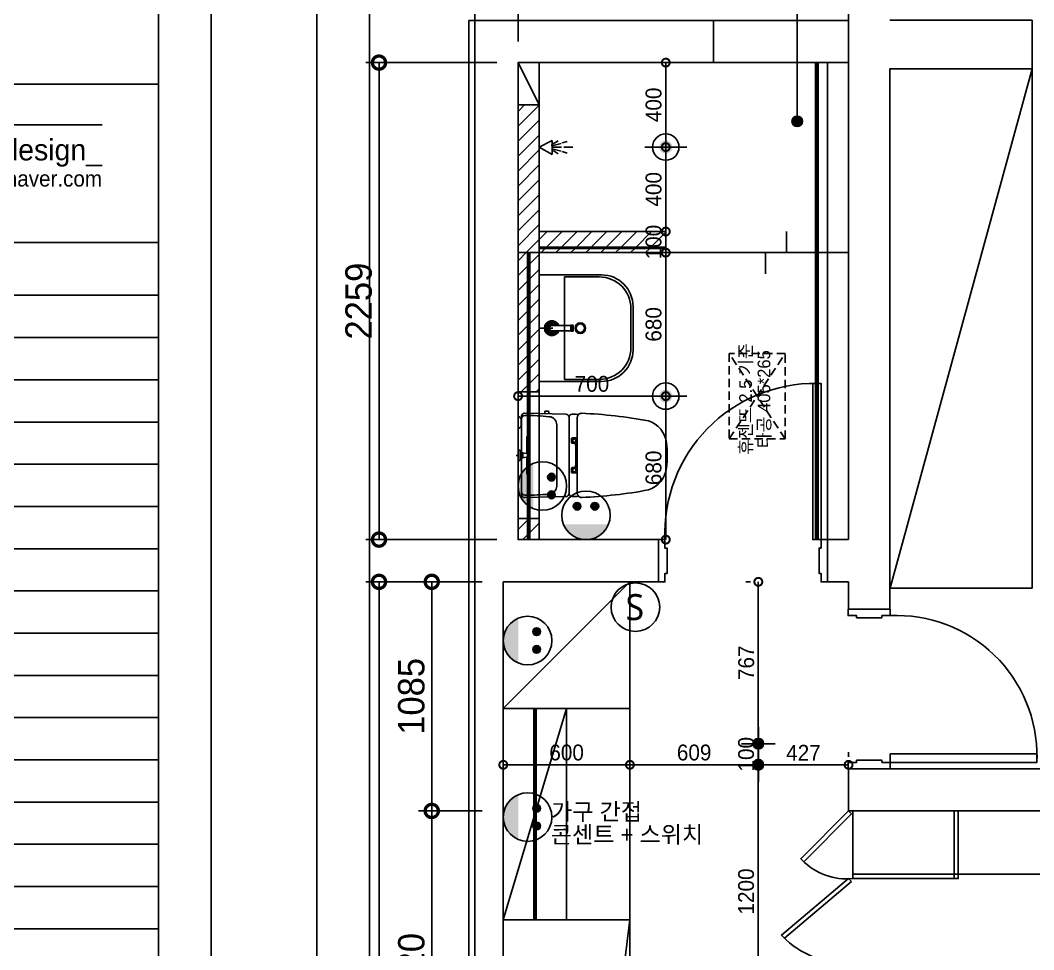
# Model space of a CAD drawing. Header units: inches. Extents: x -53835 to 52744, y -79586 to -50910.
# Drawn here: x 9804 to 14606, y -58514 to -54113 of the extents above; entities that cross this region are included whole.
import ezdxf
from ezdxf.enums import TextEntityAlignment as Align

# ---------------------------------------------------------------- set-up
doc = ezdxf.new("R2010")
doc.units = ezdxf.units.IN
doc.header["$LTSCALE"] = 50
doc.header["$MEASUREMENT"] = 0
for name, pattern in [('DASHEDX2', [1.5, 1, -0.5]), ('DH-HID2', [1.2, 0.8, -0.4]), ('HID', [2.5, 1.5, -1]), ('HIDDEN', [0.375, 0.25, -0.125])]:
    doc.linetypes.add(name, pattern=pattern)
for name, color, linetype in [('0-ELC TEXT', 7, 'Continuous'), ('03-WAL NEW', 3, 'Continuous'), ('06-FUR', 6, 'Continuous'), ('06-LIGHT', 4, 'Continuous'), ('07-DIM WAL', 5, 'Continuous'), ('BATH', 4, 'Continuous'), ('CO-BATH', 6, 'Continuous'), ('CO-DO-FR', 7, 'Continuous'), ('CO-DOOR', 8, 'Continuous'), ('E-HAT', 251, 'Continuous'), ('fin', 5, 'Continuous'), ('FORM(YOURNAME)-1', 1, 'Continuous'), ('FORM(YOURNAME)-11', 1, 'Continuous'), ('FU-FURM', 251, 'DH-HID2'), ('HL', 6, 'HIDDEN'), ('RC-LIGHT', 7, 'Continuous'), ('TOILET-1', 6, 'Continuous'), ('도면층2', 2, 'Continuous'), ('도면층4', 4, 'Continuous'), ('설비', 140, 'Continuous'), ('욕실마감선', 4, 'Continuous')]:
    doc.layers.add(name, color=color, linetype=linetype)
doc.styles.add('YOURNAME', font='HY울릉도M.TTF')
doc.styles.add('스타일1', font='HY울릉도M.TTF')
doc.styles.add('코레일둥고', font='Korail_Round_Gothic_Medium.ttf')
doc.dimstyles.new('30', dxfattribs={"dimscale": 30, "dimtxt": 2.5, "dimasz": 2.5, "dimexe": 1.25, "dimexo": 2, "dimtad": 1, "dimdec": 0, "dimtxsty": '스타일1', "dimblk": 'DOTSMALL', "dimcen": 2.5, "dimclrd": 1, "dimclre": 1, "dimclrt": 2, "dimadec": 0, "dimazin": 0, "dimtfac": 1, "dimtix": 1, "dimtmove": 0, "dimatfit": 3, "dimldrblk": 'DOTSMALL', "dimfxl": 1.25, "dimarcsym": 0})
doc.dimstyles.new('50', dxfattribs={"dimscale": 50, "dimtxt": 2.5, "dimasz": 2.5, "dimexe": 1.25, "dimexo": 2, "dimtad": 1, "dimtxsty": '스타일1', "dimblk": 'DOTSMALL', "dimcen": 2.5, "dimclrd": 1, "dimclre": 1, "dimclrt": 2, "dimadec": 0, "dimazin": 0, "dimtfac": 1, "dimtix": 1, "dimtmove": 0, "dimatfit": 3, "dimldrblk": 'DOTSMALL', "dimfxl": 1.25, "dimarcsym": 0})
pattern_1 = [(45, (48418.6, 1228.24), (-35.35534, 35.35534), [])]

# ---------------------------------------------------------------- blocks, each defined once
blk = doc.blocks.new('FORM-ELEVATION')
at = {"layer": 'Defpoints', "color": 158}
for p, q in [((62481, 24686), (71691, 24686)), ((62481, 20686), (71691, 20686)), ((62481, 19886), (71691, 19886)), ((62481, 19086), (71691, 19086)), ((62481, 18286), (71691, 18286)), ((62481, 17486), (71691, 17486)), ((62481, 16686), (71691, 16686)), ((62481, 15886), (71691, 15886)), ((62481, 15086), (71691, 15086)), ((62481, 14286), (71691, 14286)), ((62481, 13486), (71691, 13486)), ((62481, 12686), (71691, 12686)), ((62481, 11886), (71691, 11886)), ((62481, 11086), (71691, 11086)), ((62481, 10286), (71691, 10286)), ((62481, 9486), (71691, 9486)), ((62481, 8686), (71691, 8686))]:
    blk.add_line(p, q, dxfattribs=at)
for points in [[(-10309, -21692), (71691, -21692), (71691, 35708), (-10309, 35708)], [(-8309, 33708), (61071, 33708), (61071, -19692), (-8309, -19692)]]:
    blk.add_lwpolyline(points, close=True, dxfattribs=at)
at = {"layer": 'FORM(YOURNAME)-11', "color": 251}
blk.add_line((63550, 23916), (70622, 23916), dxfattribs=at)
at = {"layer": 'FORM(YOURNAME)-11', "color": 14}
blk.add_line((62481, 21686), (71691, 21686), dxfattribs=at)
at = {"layer": 'FORM(YOURNAME)-11', "color": 250}
blk.add_lwpolyline([(-11309, -22692), (72691, -22692), (72691, 36708), (-11309, 36708)], close=True, dxfattribs=at)
at = {"layer": 'FORM(YOURNAME)-11', "color": 14, "style": 'YOURNAME'}
for s, height, width, p in [('@_m2design_', 400, 1.03, (70622, 23242)), ('m2gmg@naver.com', 300, 0.995, (70622, 22747))]:
    blk.add_text(s, height=height, dxfattribs=dict(at, width=width)).set_placement(p, align=Align.RIGHT)
at = {"layer": 'FORM(YOURNAME)-11', "color": 3, "style": 'YOURNAME'}
for tag, height, p in [('1', 450, (71041, -1219)), ('2', 450, (71041, -1863)), ('3', 450, (71041, -3150)), ('4', 450, (71041, -5081)), ('5', 515, (71041, -7398)), ('6', 515, (71041, -9650)), ('7', 515, (71041, -11903)), ('8', 515, (71041, -14155)), ('9', 515, (71041, -16408)), ('10', 515, (66791, -18596)), ('11', 515, (71041, -18660)), ('12', 515, (66791, -20848)), ('13', 515, (71041, -20848))]:
    blk.add_attdef(tag, text='', height=height, dxfattribs=at).set_placement(p, align=Align.MIDDLE_RIGHT)
blk = doc.blocks.new('_DOTSMALL')
at = {"color": 0, "linetype": 'ByBlock', "const_width": 0.5}
blk.add_lwpolyline([(-0.0625, 0, 1), (0.0625, 0, 1)], format="xyb", close=True, dxfattribs=at)
blk = doc.blocks.new('*D280')
at = {"layer": '07-DIM WAL', "color": 1, "lineweight": -2, "transparency": 16777216}
for p, q in [((12062.6, -54313), (11441.1, -54313)), ((11503.6, -56572), (11503.6, -54313)), ((12062.6, -56572), (11441.1, -56572))]:
    blk.add_line(p, q, dxfattribs=at)
at = {"layer": 'Defpoints', "color": 0, "transparency": 16777216}
for p in [(11503.6, -54313), (12162.6, -54313), (12162.6, -56572)]:
    blk.add_point(p, dxfattribs=at)
at = {"layer": '07-DIM WAL', "color": 1, "lineweight": -2, "transparency": 16777216, "xscale": 125, "yscale": 125, "zscale": 125}
for p, rotation in [((11503.6, -54313), 90), ((11503.6, -56572), 270)]:
    blk.add_blockref('_DOTSMALL', p, dxfattribs=dict(at, rotation=rotation))
at = {"layer": '07-DIM WAL', "color": 2, "transparency": 16777216, "insert": (11407.5, -55442.5), "char_height": 125, "attachment_point": 5, "rotation": 90, "style": '스타일1'}
blk.add_mtext('2259', dxfattribs=at)
blk = doc.blocks.new('*D281')
at = {"layer": '07-DIM WAL', "color": 1, "lineweight": -2, "transparency": 16777216}
for p, q in [((12162.6, -54213), (12162.6, -53317.5)), ((13728.6, -54213), (13728.6, -53317.5)), ((12162.6, -53380), (13728.6, -53380))]:
    blk.add_line(p, q, dxfattribs=at)
at = {"layer": 'Defpoints', "color": 0, "transparency": 16777216}
for p in [(13728.6, -53380), (12162.6, -54313), (13728.6, -54313)]:
    blk.add_point(p, dxfattribs=at)
at = {"layer": '07-DIM WAL', "color": 1, "lineweight": -2, "transparency": 16777216, "xscale": 125, "yscale": 125, "zscale": 125, "rotation": 180}
blk.add_blockref('_DOTSMALL', (12162.6, -53380), dxfattribs=at)
at = {"layer": '07-DIM WAL', "color": 1, "lineweight": -2, "transparency": 16777216, "xscale": 125, "yscale": 125, "zscale": 125}
blk.add_blockref('_DOTSMALL', (13728.6, -53380), dxfattribs=at)
at = {"layer": '07-DIM WAL', "color": 2, "transparency": 16777216, "insert": (12945.6, -53284.8), "char_height": 125, "attachment_point": 5, "style": '스타일1'}
blk.add_mtext('1566', dxfattribs=at)
blk = doc.blocks.new('*D299')
at = {"layer": '07-DIM WAL', "color": 1, "lineweight": -2, "transparency": 16777216}
for p, q in [((11992.6, -56772), (11441.1, -56772)), ((11503.6, -63445), (11503.6, -56772)), ((11992.6, -63445), (11441.1, -63445))]:
    blk.add_line(p, q, dxfattribs=at)
at = {"layer": 'Defpoints', "color": 0, "transparency": 16777216}
for p in [(11503.6, -56772), (12092.6, -56772), (12092.6, -63445)]:
    blk.add_point(p, dxfattribs=at)
at = {"layer": '07-DIM WAL', "color": 1, "lineweight": -2, "transparency": 16777216, "xscale": 125, "yscale": 125, "zscale": 125}
for p, rotation in [((11503.6, -56772), 90), ((11503.6, -63445), 270)]:
    blk.add_blockref('_DOTSMALL', p, dxfattribs=dict(at, rotation=rotation))
at = {"layer": '07-DIM WAL', "color": 2, "transparency": 16777216, "insert": (11407.3, -60108.5), "char_height": 125, "attachment_point": 5, "rotation": 90, "style": '스타일1'}
blk.add_mtext('6673', dxfattribs=at)
blk = doc.blocks.new('*D302')
at = {"layer": '07-DIM WAL', "color": 1, "lineweight": -2, "transparency": 16777216}
for p, q in [((11992.6, -57857), (11691.1, -57857)), ((11753.6, -59377), (11753.6, -57857)), ((11992.6, -59377), (11691.1, -59377))]:
    blk.add_line(p, q, dxfattribs=at)
at = {"layer": 'Defpoints', "color": 0, "transparency": 16777216}
for p in [(11753.6, -57857), (12092.6, -57857), (12092.6, -59377)]:
    blk.add_point(p, dxfattribs=at)
at = {"layer": '07-DIM WAL', "color": 1, "lineweight": -2, "transparency": 16777216, "xscale": 125, "yscale": 125, "zscale": 125}
for p, rotation in [((11753.6, -57857), 90), ((11753.6, -59377), 270)]:
    blk.add_blockref('_DOTSMALL', p, dxfattribs=dict(at, rotation=rotation))
at = {"layer": '07-DIM WAL', "color": 2, "transparency": 16777216, "insert": (11657.4, -58617), "char_height": 125, "attachment_point": 5, "rotation": 90, "style": '스타일1'}
blk.add_mtext('1520', dxfattribs=at)
blk = doc.blocks.new('*D303')
at = {"layer": '07-DIM WAL', "color": 1, "lineweight": -2, "transparency": 16777216}
for p, q in [((11992.6, -56772), (11691.1, -56772)), ((11753.6, -57857), (11753.6, -56772)), ((11992.6, -57857), (11691.1, -57857))]:
    blk.add_line(p, q, dxfattribs=at)
at = {"layer": 'Defpoints', "color": 0, "transparency": 16777216}
for p in [(11753.6, -56772), (12092.6, -56772), (12092.6, -57857)]:
    blk.add_point(p, dxfattribs=at)
at = {"layer": '07-DIM WAL', "color": 1, "lineweight": -2, "transparency": 16777216, "xscale": 125, "yscale": 125, "zscale": 125}
for p, rotation in [((11753.6, -56772), 90), ((11753.6, -57857), 270)]:
    blk.add_blockref('_DOTSMALL', p, dxfattribs=dict(at, rotation=rotation))
at = {"layer": '07-DIM WAL', "color": 2, "transparency": 16777216, "insert": (11657.3, -57314.5), "char_height": 125, "attachment_point": 5, "rotation": 90, "style": '스타일1'}
blk.add_mtext('1085', dxfattribs=at)
blk = doc.blocks.new('vudauseh')
at = {"layer": 'CO-DO-FR'}
for points in [[(-52935, -57800.2), (-52935, -58000.2), (-52905, -58000.2), (-52905, -57960.2), (-52895, -57960.2), (-52895, -57840.2), (-52905, -57840.2), (-52905, -57800.2), (-52935, -57800.2)], [(-52135, -57800.2), (-52135, -58000.2), (-52165, -58000.2), (-52165, -57960.2), (-52175, -57960.2), (-52175, -57840.2), (-52165, -57840.2), (-52165, -57800.2), (-52135, -57800.2)], [(-51837, -58130.2), (-52037, -58130.2), (-52037, -58160.2), (-51997, -58160.2), (-51997, -58170.2), (-51877, -58170.2), (-51877, -58160.2), (-51837, -58160.2), (-51837, -58130.2)], [(-51837, -58885.2), (-52037, -58885.2), (-52037, -58855.2), (-51997, -58855.2), (-51997, -58845.2), (-51877, -58845.2), (-51877, -58855.2), (-51837, -58855.2), (-51837, -58885.2)]]:
    blk.add_lwpolyline(points, close=True, dxfattribs=at)
at = {"layer": 'CO-DOOR'}
for points in [[(-52205, -57060.2), (-52205, -57800.2), (-52165, -57800.2), (-52165, -57060.2)], [(-51142, -58815.2), (-51837, -58815.2), (-51837, -58855.2), (-51142, -58855.2)]]:
    blk.add_lwpolyline(points, close=True, dxfattribs=at)
for centre, radius, start, end in [((-52195, -57770.8), 710.6, 89.1937, 182.376), ((-51807.6, -58825.2), 665.7, 359.1393, 92.698)]:
    blk.add_arc(centre, radius, start, end, dxfattribs=at)
at = {"layer": '도면층2'}
for p, q in [((-52035, -57800.2), (-52035, -54120.2)), ((-52035, -55341.2), (-52035, -55141.2)), ((-53835, -66300.2), (-53835, -55341.2)), ((-52675, -55341.2), (-53835, -55341.2)), ((-52675, -55541.2), (-52675, -55341.2)), ((-52675, -55541.2), (-52675, -55341.2)), ((-53601, -57800.2), (-53601, -55541.2)), ((-52675, -55541.2), (-53601, -55541.2)), ((-51839, -58130.2), (-51839, -55570.2)), ((-52935, -57800.2), (-53601, -57800.2)), ((-52935, -57800.2), (-52935, -58000.2)), ((-52035, -57800.2), (-52135, -57800.2)), ((-52135, -57800.2), (-52135, -58000.2)), ((-53671, -64673.2), (-53671, -58000.2)), ((-52935, -58000.2), (-53671, -58000.2)), ((-52035, -58000.2), (-52135, -58000.2)), ((-52035, -58000.2), (-52035, -58130.2)), ((-51839, -58130.2), (-52035, -58130.2)), ((-51839, -58130.2), (-52035, -58130.2)), ((-49803, -58885.2), (-52035, -58885.2)), ((-51843, -58885.2), (-52035, -58885.2)), ((-52035, -58885.2), (-52035, -59085.2)), ((-50750, -59085.2), (-52035, -59085.2))]:
    blk.add_line(p, q, dxfattribs=at)
blk.add_lwpolyline([(-51839, -55340.2), (-51165, -55340.2), (-51165, -55570.2), (-51839, -55570.2)], dxfattribs=at)
at = {"layer": '도면층4'}
for p, q in [((-52035, -55141.2), (-52035, -55341.2)), ((-52675, -55341.2), (-52035, -55341.2)), ((-52675, -55541.2), (-52675, -55341.2)), ((-52035, -55541.2), (-52675, -55541.2)), ((-52935, -57800.2), (-52935, -58000.2)), ((-52135, -58000.2), (-52135, -57800.2)), ((-52135, -57800.2), (-52135, -58000.2)), ((-51839, -58130.2), (-52035, -58130.2)), ((-52035, -58885.2), (-51843, -58885.2)), ((-51843, -58885.2), (-52035, -58885.2))]:
    blk.add_line(p, q, dxfattribs=at)
blk = doc.blocks.new('B-803S')
at = {"layer": 'CO-BATH'}
for p, q in [((7.5, 1980), (7.5, 20)), ((12.5, 1980), (12.5, 20))]:
    blk.add_line(p, q, dxfattribs=at)
at = {"layer": 'CO-BATH', "color": 8}
blk.add_lwpolyline([(0, 2000), (20, 2000), (20, 0), (0, 0)], close=True, dxfattribs=at)
at = {"layer": 'CO-BATH'}
for points in [[(0, 2000), (0, 1970), (5, 1970), (5, 1980), (15, 1980), (15, 1970), (20, 1970), (20, 2000)], [(0, 0), (0, 30), (5, 30), (5, 20), (15, 20), (15, 30), (20, 30), (20, 0)]]:
    blk.add_lwpolyline(points, close=True, dxfattribs=at)
blk = doc.blocks.new('AC-8')
at = {"layer": 'BATH'}
for p, q in [((-50.8, 54), (-0.1, 142.7)), ((-0.1, 142.7), (45.4, 54)), ((45.4, 54), (-50.8, 54)), ((-24.7, 46.5), (-46.3, 12.2)), ((-13.5, 47.3), (-27.7, -7.9)), ((-1.6, 49.5), (-1.6, -10.8)), ((10.4, 47.3), (24.5, -7.9)), ((21.6, 46.5), (43.2, 12.2)), ((-31.4, -16.2), (-41.1, -49)), ((-1.6, -27.3), (-1.6, -88.5)), ((28.3, -16.2), (38, -49))]:
    blk.add_line(p, q, dxfattribs=at)
blk = doc.blocks.new('cjswjdehds')
at = {"layer": '03-WAL NEW'}
h = blk.add_hatch(dxfattribs=at)
h.set_pattern_fill('_USER', color=256, scale=50, angle=45, pattern_type=0)
h.set_pattern_definition(pattern_1)
h.paths.add_polyline_path([(12262.6, -55213), (12162.6, -55213), (12162.6, -54513), (12262.6, -54513)])
at = {"layer": 'E-HAT'}
h = blk.add_hatch(dxfattribs=at)
h.set_pattern_fill('_USER', color=8, scale=50, angle=45, pattern_type=0)
h.set_pattern_definition(pattern_1)
h.paths.add_polyline_path([(12262.6, -55113), (12862.6, -55113), (12862.6, -55187), (12853.6, -55187), (12271.6, -55187), (12262.6, -55187)])
h.paths.add_polyline_path([(12862.6, -55193), (12862.6, -55213), (12262.6, -55213), (12262.6, -55193), (12271.6, -55193), (12853.6, -55193)])
h = blk.add_hatch(dxfattribs=at)
h.set_pattern_fill('_USER', color=8, scale=50, angle=45, pattern_type=0)
h.set_pattern_definition(pattern_1)
h.paths.add_polyline_path([(12162.6, -55872), (12162.6, -55213), (12262.6, -55213), (12262.6, -55872)])
h.paths.add_polyline_path([(12162.6, -56572), (12162.6, -56472), (12262.6, -56472), (12262.6, -56572)])
at = {"color": 8}
for p, q in [((12862.6, -55213), (13728.6, -55213)), ((12262.6, -55570.6), (12327.6, -55570.6)), ((12162.6, -56173.1), (12153.9, -56173.1)), ((12162.6, -56149.1), (12162.6, -56197.1))]:
    blk.add_line(p, q, dxfattribs=at)
blk.add_lwpolyline([(13434.9, -55113), (13434.9, -55213), (13334.9, -55213), (13334.9, -55313)], dxfattribs=at)
at = {"layer": '03-WAL NEW'}
for p, q in [((12262.6, -55213), (12162.6, -55213)), ((12262.6, -55872), (12162.6, -55872)), ((12262.6, -56472), (12162.6, -56472))]:
    blk.add_line(p, q, dxfattribs=at)
for points in [[(12262.6, -55213), (12162.6, -55213), (12162.6, -54513), (12262.6, -54513)], [(12262.6, -56572), (12162.6, -56572), (12162.6, -55213), (12262.6, -55213)]]:
    blk.add_lwpolyline(points, close=True, dxfattribs=at)
blk.add_lwpolyline([(12262.6, -55213), (12862.6, -55213), (12862.6, -55113), (12262.6, -55113), (12262.6, -55213)], dxfattribs=at)
at = {"layer": '06-FUR', "color": 8}
for p, q in [((12162.6, -54313), (12262.6, -54513)), ((14598.6, -54342), (13924.6, -56806.7)), ((12692.6, -56772), (12092.6, -57372)), ((12092.6, -57372), (12692.6, -57372)), ((12092.6, -58372), (12692.6, -58372))]:
    blk.add_line(p, q, dxfattribs=at)
for points in [[(12262.6, -54513), (12162.6, -54513), (12162.6, -54313), (12262.6, -54313)], [(14598.6, -56802), (13924.6, -56802), (13924.6, -54342), (14598.6, -54342)], [(12692.6, -56772), (12092.6, -56772), (12092.6, -63245), (12692.6, -63245)], [(13742.8, -57871.1), (13728.6, -57857), (13502.4, -58083.3), (13516.5, -58097.4)], [(15013.6, -58157), (13748.6, -58157), (13748.6, -57857), (15013.6, -57857)], [(14248.6, -57857), (14228.6, -57857), (14228.6, -58177), (14248.6, -58177)], [(14228.6, -58177), (14228.6, -58157), (13748.6, -58157), (13748.6, -58177)], [(13742.8, -58191.1), (13728.6, -58177), (13410.4, -58445.2), (13424.6, -58459.3)]]:
    blk.add_lwpolyline(points, close=True, dxfattribs=at)
for points in [[(12392.6, -58372), (12392.6, -57372), (12092.6, -58372)], [(12692.6, -58372), (12092.6, -63245)]]:
    blk.add_lwpolyline(points, dxfattribs=at)
for centre, radius, start, end in [((13717.6, -57889.3), 289.4, 224.01, 276.1627), ((13714.2, -58162.7), 414.6, 224.309, 271.9993)]:
    blk.add_arc(centre, radius, start, end, dxfattribs=at)
at = {"layer": 'CO-BATH', "color": 8}
for p, q in [((12262.6, -55318.1), (12557.6, -55318.1)), ((12262.6, -55823.1), (12262.6, -55318.1)), ((12382.6, -55328.1), (12547.6, -55328.1)), ((12382.6, -55813.1), (12382.6, -55328.1)), ((12707.6, -55468.1), (12707.6, -55673.1)), ((12697.6, -55478.1), (12697.6, -55663.1)), ((12322.6, -55558.1), (12413.1, -55558.1)), ((12413.1, -55557.1), (12418.1, -55557.1)), ((12413.1, -55557.1), (12413.1, -55584.1)), ((12418.1, -55556.1), (12423.1, -55556.1)), ((12418.1, -55556.1), (12418.1, -55585.1)), ((12423.1, -55556.1), (12423.1, -55585.1)), ((12322.6, -55583.1), (12413.1, -55583.1)), ((12413.1, -55584.1), (12418.1, -55584.1)), ((12418.1, -55585.1), (12423.1, -55585.1)), ((12557.6, -55823.1), (12262.6, -55823.1)), ((12547.6, -55813.1), (12382.6, -55813.1))]:
    blk.add_line(p, q, dxfattribs=at)
for radius in [25, 20]:
    blk.add_circle((12457.6, -55570.6), radius, dxfattribs=at)
for centre, radius, start, end in [((12557.6, -55468.1), 150, 0, 90), ((12547.6, -55478.1), 150, 0, 90), ((12322.6, -55570.6), 35, 20.9249, 339.0752), ((12322.6, -55570.6), 30, 24.6243, 335.3757), ((12322.6, -55570.6), 25, 30, 330), ((12322.6, -55570.6), 18, 43.983, 316.0171), ((12322.6, -55570.6), 12.5, 90, 270), ((12547.6, -55663.1), 150, 270, 0), ((12557.6, -55673.1), 150, 270, 0)]:
    blk.add_arc(centre, radius, start, end, dxfattribs=at)
at = {"layer": 'fin', "color": 8}
for p, q in [((12404, -55992.7), (12404, -56173.1)), ((12443.3, -56173.1), (12443.3, -55993.8)), ((12177.6, -56017.3), (12177.6, -56004.8)), ((12177.6, -56017.3), (12177.6, -56029.8)), ((12179, -56165.1), (12179, -56000.5)), ((12346.2, -56027.8), (12346.2, -56173.1)), ((12179, -56181), (12179, -56345.7)), ((12346.2, -56318.3), (12346.2, -56173.1)), ((12404, -56353.4), (12404, -56173.1)), ((12443.3, -56173.1), (12443.3, -56352.3))]:
    blk.add_line(p, q, dxfattribs=at)
for points in [[(12179, -56000.5), (12179, -55988.1, -0.421209), (12194.4, -55973.1), (12389.4, -55977.7, -0.001659)], [(12404, -55992.7, -0.371724), (12418.7, -55978.3, -0.003515), (12449.7, -55979.1, -0.320541)], [(12179, -56345.7), (12179, -56358.1, 0.421209), (12194.4, -56373.1), (12389.4, -56368.4, 0.001659)], [(12404, -56353.4, 0.371724), (12418.7, -56367.8, 0.003515), (12449.7, -56367, 0.320541)]]:
    blk.add_lwpolyline(points, format="xyb", dxfattribs=at)
for centre, radius, start, end in [((12162.6, -56004.8), 15, 0, 90), ((12195, -56000.5), 16, 90.6884, 180), ((12206.9, -56984.4), 1000, 84.0563, 90.6884), ((12306.3, -56029.6), 40, 2.4871, 84.0563), ((12389, -55992.7), 15, 0, 88.6349), ((12463.3, -55993.8), 20, 87.6667, 180), ((12374.3, -58177.9), 2205.9, 79.3919, 87.6667), ((12162.6, -56029.8), 15, 270, 0), ((12741, -56128.8), 125.5, 6.5759, 71.7036), ((12464, -56173.1), 405.9, 0, 8.3007), ((12464, -56173.1), 405.9, 351.6993, 0), ((12741, -56217.3), 125.5, 288.2964, 353.4241), ((12306.3, -56316.6), 40, 275.9437, 357.5129), ((12195, -56345.7), 16, 180, 269.3116), ((12206.9, -55361.7), 1000, 269.3116, 275.9437), ((12389, -56353.4), 15, 271.3651, 0), ((12463.3, -56352.3), 20, 180, 272.3333), ((12374.3, -54168.3), 2205.9, 272.3333, 280.6081)]:
    blk.add_arc(centre, radius, start, end, dxfattribs=at)
at = {"layer": 'HL', "color": 8, "linetype": 'Continuous'}
for p, q in [((12289, -55968.1), (12289, -55975.3)), ((12293, -55964.1), (12305.1, -55964.1)), ((12309.1, -55968.1), (12309.1, -55975.8)), ((12203.6, -56086.6), (12203.6, -56164.5)), ((12210.6, -56086.6), (12210.6, -56165.6)), ((12436.2, -56173.1), (12436.2, -56126.7)), ((12172.6, -56149.1), (12162.6, -56149.1)), ((12172.6, -56149.1), (12172.6, -56197.1)), ((12177.4, -56166.1), (12172.6, -56160.7)), ((12177.4, -56180), (12172.6, -56185.4)), ((12184.4, -56161.7), (12177.4, -56166.1)), ((12177.4, -56166.1), (12177.4, -56180)), ((12184.4, -56184.4), (12177.4, -56180)), ((12218.7, -56167.1), (12184.4, -56161.7)), ((12184.4, -56161.7), (12184.4, -56184.4)), ((12218.7, -56179.1), (12184.4, -56184.4)), ((12203.6, -56181.6), (12203.6, -56259.6)), ((12210.6, -56180.5), (12210.6, -56259.6)), ((12218.7, -56167.1), (12218.7, -56179.1)), ((12436.2, -56173.1), (12436.2, -56219.4)), ((12172.6, -56197.1), (12162.6, -56197.1))]:
    blk.add_line(p, q, dxfattribs=at)
for points in [[(12443.3, -56090.5), (12419.1, -56090.5, 0.414214), (12415.1, -56094.5), (12415.1, -56111, 0.414214), (12419.1, -56115), (12434.7, -56115), (12443.3, -56115)], [(12434.7, -56115), (12434.7, -56124.7, 0.414214), (12436.7, -56126.7), (12443.3, -56126.7)], [(12443.3, -56255.6), (12419.1, -56255.6, -0.414214), (12415.1, -56251.6), (12415.1, -56235.2, -0.414214), (12419.1, -56231.2), (12434.7, -56231.2), (12443.3, -56231.2)], [(12434.7, -56231.2), (12434.7, -56221.4, -0.414214), (12436.7, -56219.4), (12443.3, -56219.4)]]:
    blk.add_lwpolyline(points, format="xyb", dxfattribs=at)
for centre in [(12429, -56103.1), (12429, -56243.1)]:
    blk.add_circle(centre, 8, dxfattribs=at)
for centre, radius, start, end in [((12293, -55968.1), 4, 90, 180), ((12305.1, -55968.1), 4, 0, 90), ((12207.1, -56086.6), 3.5, 0, 180), ((12207.1, -56259.6), 3.5, 180, 0)]:
    blk.add_arc(centre, radius, start, end, dxfattribs=at)
at = {"layer": '욕실마감선', "color": 8}
for p, q in [((12319.6, -54704), (12321.7, -54704)), ((12320.7, -54723.7), (12321.7, -54723.7))]:
    blk.add_line(p, q, dxfattribs=at)
blk.add_blockref('vudauseh', (65763.6, 1228.2))
at = {"layer": '07-DIM WAL', "color": 8, "xscale": -0.3000010340288967, "yscale": 0.3000010340288967, "zscale": 0.3000010340288967, "rotation": 89.99999999999997}
blk.add_blockref('B-803S', (12862.6, -55187), dxfattribs=at)
at = {"layer": 'TOILET-1', "color": 8, "linetype": 'Continuous', "xscale": 0.6880207935166889, "yscale": 0.6880207935166889, "zscale": 0.6880207935166889, "rotation": 90.00000000000007}
blk.add_blockref('AC-8', (12360.8, -54712.9), dxfattribs=at)
blk = doc.blocks.new('hallogen')
h = blk.add_hatch(color=256)
h.dxf.hatch_style = 1
edge = h.paths.add_edge_path()
edge.add_arc((48591.7, 60854.3), 31.2, 0, 360, ccw=False)
at = {"color": 1, "linetype": 'Continuous'}
for p, q in [((48591.7, 60954.3), (48591.7, 60754.3)), ((48691.7, 60854.3), (48491.7, 60854.3))]:
    blk.add_line(p, q, dxfattribs=at)
at = {"color": 4, "linetype": 'Continuous'}
blk.add_circle((48591.7, 60854.3), 62.5, dxfattribs=at)
blk = doc.blocks.new('*D356')
at = {"layer": '07-DIM WAL', "color": 1, "lineweight": -2, "transparency": 16777216}
for p, q in [((12862.6, -55892.5), (12162.6, -55892.5)), ((12162.6, -55952.5), (12162.6, -55930)), ((12862.6, -55952.5), (12862.6, -55930))]:
    blk.add_line(p, q, dxfattribs=at)
at = {"layer": 'Defpoints', "color": 0, "transparency": 16777216}
for p in [(12162.6, -55892.5), (12162.6, -55892.5), (12862.6, -55892.5)]:
    blk.add_point(p, dxfattribs=at)
at = {"layer": '07-DIM WAL', "color": 1, "lineweight": -2, "transparency": 16777216, "xscale": 75, "yscale": 75, "zscale": 75, "rotation": 180}
blk.add_blockref('_DOTSMALL', (12162.6, -55892.5), dxfattribs=at)
at = {"layer": '07-DIM WAL', "color": 1, "lineweight": -2, "transparency": 16777216, "xscale": 75, "yscale": 75, "zscale": 75}
blk.add_blockref('_DOTSMALL', (12862.6, -55892.5), dxfattribs=at)
at = {"layer": '07-DIM WAL', "color": 2, "transparency": 16777216, "insert": (12512.6, -55834.8), "char_height": 75, "attachment_point": 5, "style": '스타일1'}
blk.add_mtext('700', dxfattribs=at)
blk = doc.blocks.new('*D357')
at = {"layer": '07-DIM WAL', "color": 1, "lineweight": -2, "transparency": 16777216}
for p, q in [((12802.6, -54313), (12825.1, -54313)), ((12862.6, -54713), (12862.6, -54313)), ((12802.6, -54713), (12825.1, -54713))]:
    blk.add_line(p, q, dxfattribs=at)
at = {"layer": 'Defpoints', "color": 0, "transparency": 16777216}
for p in [(12862.6, -54313), (12862.6, -54313), (12862.6, -54713)]:
    blk.add_point(p, dxfattribs=at)
at = {"layer": '07-DIM WAL', "color": 1, "lineweight": -2, "transparency": 16777216, "xscale": 75, "yscale": 75, "zscale": 75}
for p, rotation in [((12862.6, -54313), 90), ((12862.6, -54713), 270)]:
    blk.add_blockref('_DOTSMALL', p, dxfattribs=dict(at, rotation=rotation))
at = {"layer": '07-DIM WAL', "color": 2, "transparency": 16777216, "insert": (12804.9, -54513), "char_height": 75, "attachment_point": 5, "rotation": 90, "style": '스타일1'}
blk.add_mtext('400', dxfattribs=at)
blk = doc.blocks.new('*D358')
at = {"layer": '07-DIM WAL', "color": 1, "lineweight": -2, "transparency": 16777216}
for p, q in [((12802.6, -54713), (12825.1, -54713)), ((12862.6, -54713), (12862.6, -55113)), ((12802.6, -55113), (12825.1, -55113))]:
    blk.add_line(p, q, dxfattribs=at)
at = {"layer": 'Defpoints', "color": 0, "transparency": 16777216}
for p in [(12862.6, -54713), (12862.6, -55113), (12862.6, -55113)]:
    blk.add_point(p, dxfattribs=at)
at = {"layer": '07-DIM WAL', "color": 1, "lineweight": -2, "transparency": 16777216, "xscale": 75, "yscale": 75, "zscale": 75}
for p, rotation in [((12862.6, -54713), 90), ((12862.6, -55113), 270)]:
    blk.add_blockref('_DOTSMALL', p, dxfattribs=dict(at, rotation=rotation))
at = {"layer": '07-DIM WAL', "color": 2, "transparency": 16777216, "insert": (12804.9, -54913), "char_height": 75, "attachment_point": 5, "rotation": 90, "style": '스타일1'}
blk.add_mtext('400', dxfattribs=at)
blk = doc.blocks.new('*D359')
at = {"layer": '07-DIM WAL', "color": 1, "lineweight": -2, "transparency": 16777216}
for p, q in [((12802.6, -55213), (12825.1, -55213)), ((12862.6, -55892.5), (12862.6, -55213)), ((12802.6, -55892.5), (12825.1, -55892.5))]:
    blk.add_line(p, q, dxfattribs=at)
at = {"layer": 'Defpoints', "color": 0, "transparency": 16777216}
for p in [(12862.6, -55213), (12862.6, -55213), (12862.6, -55892.5)]:
    blk.add_point(p, dxfattribs=at)
at = {"layer": '07-DIM WAL', "color": 1, "lineweight": -2, "transparency": 16777216, "xscale": 75, "yscale": 75, "zscale": 75}
for p, rotation in [((12862.6, -55213), 90), ((12862.6, -55892.5), 270)]:
    blk.add_blockref('_DOTSMALL', p, dxfattribs=dict(at, rotation=rotation))
at = {"layer": '07-DIM WAL', "color": 2, "transparency": 16777216, "insert": (12804.8, -55552.8), "char_height": 75, "attachment_point": 5, "rotation": 90, "style": '스타일1'}
blk.add_mtext('680', dxfattribs=at)
blk = doc.blocks.new('*D360')
at = {"layer": '07-DIM WAL', "color": 1, "lineweight": -2, "transparency": 16777216}
for p, q in [((12862.6, -55038), (12862.6, -55288)), ((12802.6, -55113), (12825.1, -55113)), ((12802.6, -55213), (12825.1, -55213))]:
    blk.add_line(p, q, dxfattribs=at)
at = {"layer": 'Defpoints', "color": 0, "transparency": 16777216}
for p in [(12862.6, -55113), (12862.6, -55213), (12862.6, -55213)]:
    blk.add_point(p, dxfattribs=at)
at = {"layer": '07-DIM WAL', "color": 1, "lineweight": -2, "transparency": 16777216, "xscale": 75, "yscale": 75, "zscale": 75}
for p, rotation in [((12862.6, -55113), 270), ((12862.6, -55213), 90)]:
    blk.add_blockref('_DOTSMALL', p, dxfattribs=dict(at, rotation=rotation))
at = {"layer": '07-DIM WAL', "color": 2, "transparency": 16777216, "insert": (12804.9, -55163), "char_height": 75, "attachment_point": 5, "rotation": 90, "style": '스타일1'}
blk.add_mtext('100', dxfattribs=at)
blk = doc.blocks.new('*D361')
at = {"layer": '07-DIM WAL', "color": 1, "lineweight": -2, "transparency": 16777216}
for p, q in [((12802.6, -55892.5), (12825.1, -55892.5)), ((12862.6, -55892.5), (12862.6, -56572)), ((12802.6, -56572), (12825.1, -56572))]:
    blk.add_line(p, q, dxfattribs=at)
at = {"layer": 'Defpoints', "color": 0, "transparency": 16777216}
for p in [(12862.6, -55892.5), (12862.6, -56572), (12862.6, -56572)]:
    blk.add_point(p, dxfattribs=at)
at = {"layer": '07-DIM WAL', "color": 1, "lineweight": -2, "transparency": 16777216, "xscale": 75, "yscale": 75, "zscale": 75}
for p, rotation in [((12862.6, -55892.5), 90), ((12862.6, -56572), 270)]:
    blk.add_blockref('_DOTSMALL', p, dxfattribs=dict(at, rotation=rotation))
at = {"layer": '07-DIM WAL', "color": 2, "transparency": 16777216, "insert": (12804.8, -56232.3), "char_height": 75, "attachment_point": 5, "rotation": 90, "style": '스타일1'}
blk.add_mtext('680', dxfattribs=at)
blk = doc.blocks.new('1')
at = {"linetype": 'Continuous'}
h = blk.add_hatch(color=4, dxfattribs=at)
h.dxf.hatch_style = 1
edge = h.paths.add_edge_path()
edge.add_arc((11539653.5, -14273503.8), 37.5, 0, 360)
at = {"color": 1, "linetype": 'Continuous'}
for p, q in [((11539653.5, -14273637.1), (11539653.5, -14273370.5)), ((11539520.2, -14273503.8), (11539786.8, -14273503.8))]:
    blk.add_line(p, q, dxfattribs=at)
at = {"color": 4, "linetype": 'Continuous'}
for radius in [41.5, 37.5]:
    blk.add_circle((11539653.5, -14273503.8), radius, dxfattribs=at)
blk = doc.blocks.new('*D381')
at = {"layer": '07-DIM WAL', "color": 1, "lineweight": -2, "transparency": 16777216}
for p, q in [((13301.1, -57713.5), (13301.1, -57463.5)), ((13361.1, -57538.5), (13338.6, -57538.5)), ((13241.1, -57638.5), (13263.6, -57638.5))]:
    blk.add_line(p, q, dxfattribs=at)
at = {"layer": 'Defpoints', "color": 0, "transparency": 16777216}
for p in [(13301.1, -57538.5), (13301.1, -57538.5), (13301.1, -57638.5)]:
    blk.add_point(p, dxfattribs=at)
at = {"layer": '07-DIM WAL', "color": 1, "lineweight": -2, "transparency": 16777216, "xscale": 75, "yscale": 75, "zscale": 75}
for p, rotation in [((13301.1, -57538.5), 270), ((13301.1, -57638.5), 90)]:
    blk.add_blockref('_DOTSMALL', p, dxfattribs=dict(at, rotation=rotation))
at = {"layer": '07-DIM WAL', "color": 2, "transparency": 16777216, "insert": (13243.4, -57588.5), "char_height": 75, "attachment_point": 5, "rotation": 90, "style": '스타일1'}
blk.add_mtext('100', dxfattribs=at)
blk = doc.blocks.new('*D383')
at = {"layer": '07-DIM WAL', "color": 1, "lineweight": -2, "transparency": 16777216}
for p, q in [((13241.1, -57638.5), (13263.6, -57638.5)), ((13301.1, -58838.5), (13301.1, -57638.5)), ((13241.1, -58838.5), (13263.6, -58838.5))]:
    blk.add_line(p, q, dxfattribs=at)
at = {"layer": 'Defpoints', "color": 0, "transparency": 16777216}
for p in [(13301.1, -57638.5), (13301.1, -57638.5), (13301.1, -58838.5)]:
    blk.add_point(p, dxfattribs=at)
at = {"layer": '07-DIM WAL', "color": 1, "lineweight": -2, "transparency": 16777216, "xscale": 75, "yscale": 75, "zscale": 75}
for p, rotation in [((13301.1, -57638.5), 90), ((13301.1, -58838.5), 270)]:
    blk.add_blockref('_DOTSMALL', p, dxfattribs=dict(at, rotation=rotation))
at = {"layer": '07-DIM WAL', "color": 2, "transparency": 16777216, "insert": (13243.4, -58238.5), "char_height": 75, "attachment_point": 5, "rotation": 90, "style": '스타일1'}
blk.add_mtext('1200', dxfattribs=at)
blk = doc.blocks.new('*D384')
at = {"layer": '07-DIM WAL', "color": 1, "lineweight": -2, "transparency": 16777216}
for p, q in [((13241.1, -56772), (13263.6, -56772)), ((13301.1, -57538.5), (13301.1, -56772)), ((13241.1, -57538.5), (13263.6, -57538.5))]:
    blk.add_line(p, q, dxfattribs=at)
at = {"layer": 'Defpoints', "color": 0, "transparency": 16777216}
for p in [(13301.1, -56772), (13301.1, -56772), (13301.1, -57538.5)]:
    blk.add_point(p, dxfattribs=at)
at = {"layer": '07-DIM WAL', "color": 1, "lineweight": -2, "transparency": 16777216, "xscale": 75, "yscale": 75, "zscale": 75}
for p, rotation in [((13301.1, -56772), 90), ((13301.1, -57538.5), 270)]:
    blk.add_blockref('_DOTSMALL', p, dxfattribs=dict(at, rotation=rotation))
at = {"layer": '07-DIM WAL', "color": 2, "transparency": 16777216, "insert": (13244.1, -57155.3), "char_height": 75, "attachment_point": 5, "rotation": 90, "style": '스타일1'}
blk.add_mtext('767', dxfattribs=at)
blk = doc.blocks.new('*D385')
at = {"layer": '07-DIM WAL', "color": 1, "lineweight": -2, "transparency": 16777216}
for p, q in [((13301.1, -57578.5), (13301.1, -57601)), ((13728.6, -57578.5), (13728.6, -57601)), ((13301.1, -57638.5), (13728.6, -57638.5))]:
    blk.add_line(p, q, dxfattribs=at)
at = {"layer": 'Defpoints', "color": 0, "transparency": 16777216}
for p in [(13301.1, -57638.5), (13728.6, -57638.5), (13728.6, -57638.5)]:
    blk.add_point(p, dxfattribs=at)
at = {"layer": '07-DIM WAL', "color": 1, "lineweight": -2, "transparency": 16777216, "xscale": 75, "yscale": 75, "zscale": 75, "rotation": 180}
blk.add_blockref('_DOTSMALL', (13301.1, -57638.5), dxfattribs=at)
at = {"layer": '07-DIM WAL', "color": 1, "lineweight": -2, "transparency": 16777216, "xscale": 75, "yscale": 75, "zscale": 75}
blk.add_blockref('_DOTSMALL', (13728.6, -57638.5), dxfattribs=at)
at = {"layer": '07-DIM WAL', "color": 2, "transparency": 16777216, "insert": (13514.9, -57581.5), "char_height": 75, "attachment_point": 5, "style": '스타일1'}
blk.add_mtext('427', dxfattribs=at)
blk = doc.blocks.new('*D386')
at = {"layer": '07-DIM WAL', "color": 1, "lineweight": -2, "transparency": 16777216}
for p, q in [((12692.6, -57578.5), (12692.6, -57601)), ((13301.1, -57578.5), (13301.1, -57601)), ((13301.1, -57638.5), (12692.6, -57638.5))]:
    blk.add_line(p, q, dxfattribs=at)
at = {"layer": 'Defpoints', "color": 0, "transparency": 16777216}
for p in [(12692.6, -57638.5), (12692.6, -57638.5), (13301.1, -57638.5)]:
    blk.add_point(p, dxfattribs=at)
at = {"layer": '07-DIM WAL', "color": 1, "lineweight": -2, "transparency": 16777216, "xscale": 75, "yscale": 75, "zscale": 75, "rotation": 180}
blk.add_blockref('_DOTSMALL', (12692.6, -57638.5), dxfattribs=at)
at = {"layer": '07-DIM WAL', "color": 1, "lineweight": -2, "transparency": 16777216, "xscale": 75, "yscale": 75, "zscale": 75}
blk.add_blockref('_DOTSMALL', (13301.1, -57638.5), dxfattribs=at)
at = {"layer": '07-DIM WAL', "color": 2, "transparency": 16777216, "insert": (12996.9, -57580.7), "char_height": 75, "attachment_point": 5, "style": '스타일1'}
blk.add_mtext('609', dxfattribs=at)
blk = doc.blocks.new('*D387')
at = {"layer": '07-DIM WAL', "color": 1, "lineweight": -2, "transparency": 16777216}
for p, q in [((12092.6, -57578.5), (12092.6, -57601)), ((12692.6, -57578.5), (12692.6, -57601)), ((12692.6, -57638.5), (12092.6, -57638.5))]:
    blk.add_line(p, q, dxfattribs=at)
at = {"layer": 'Defpoints', "color": 0, "transparency": 16777216}
for p in [(12092.6, -57638.5), (12092.6, -57638.5), (12692.6, -57638.5)]:
    blk.add_point(p, dxfattribs=at)
at = {"layer": '07-DIM WAL', "color": 1, "lineweight": -2, "transparency": 16777216, "xscale": 75, "yscale": 75, "zscale": 75, "rotation": 180}
blk.add_blockref('_DOTSMALL', (12092.6, -57638.5), dxfattribs=at)
at = {"layer": '07-DIM WAL', "color": 1, "lineweight": -2, "transparency": 16777216, "xscale": 75, "yscale": 75, "zscale": 75}
blk.add_blockref('_DOTSMALL', (12692.6, -57638.5), dxfattribs=at)
at = {"layer": '07-DIM WAL', "color": 2, "transparency": 16777216, "insert": (12392.6, -57580.7), "char_height": 75, "attachment_point": 5, "style": '스타일1'}
blk.add_mtext('600', dxfattribs=at)
blk = doc.blocks.new('ZHSTP')
at = {"layer": '설비'}
h = blk.add_hatch(color=10, dxfattribs=at)
edge = h.paths.add_edge_path()
edge.add_arc((19460.2, -67971.4), 18.3, 0, 360)
h = blk.add_hatch(color=10, dxfattribs=at)
edge = h.paths.add_edge_path()
edge.add_arc((19544.2, -67971.4), 18.3, 0, 360)
h = blk.add_hatch(color=10, dxfattribs=at)
edge = h.paths.add_edge_path()
edge.add_line((19608.9, -68057.4), (19395.5, -68057.4))
edge.add_ellipse((19502.2, -68014.4), major_axis=(81.3, 81.3), ratio=1, start_angle=156.9578, end_angle=293.0422)
at = {"layer": '설비', "color": 10}
for centre, radius in [((19502.2, -68014.4), 115), ((19460.2, -67971.4), 18.3), ((19544.2, -67971.4), 18.3)]:
    blk.add_circle(centre, radius, dxfattribs=at)
blk = doc.blocks.new('SW')
at = {"layer": '설비', "color": 140}
blk.add_circle((11533254.1, -14277699.4), 184, dxfattribs=at)
at = {"layer": '설비', "color": 140, "insert": (11533320, -14277600.8), "char_height": 197.143, "width": 314.327, "attachment_point": 3, "style": '코레일둥고'}
blk.add_mtext('{\\fMalgun Gothic|b0|i0|c129|p50;S}', dxfattribs=at)

msp = doc.modelspace()

# ---------------------------------------------------------------- hatches: boundary and pattern name
at = {"layer": '0-ELC TEXT'}
h = msp.add_hatch(color=256, dxfattribs=at)
h.dxf.hatch_style = 1
edge = h.paths.add_edge_path()
edge.add_arc((13485.526, -54591.239), 25, -270, 90, ccw=False)
h = msp.add_hatch(color=256, dxfattribs=at)
h.dxf.hatch_style = 1
edge = h.paths.add_edge_path()
edge.add_arc((13485.526, -54591.239), 25, -270, 90, ccw=False)

# ---------------------------------------------------------------- linework, layer by layer
msp.add_line((13485.526, -53169.898), (13485.526, -54591.239), dxfattribs=at)
msp.add_circle((13485.526, -54591.239), 25, dxfattribs=at)
msp.add_circle((13485.526, -54591.239), 25, dxfattribs=at)
at = {"layer": '06-LIGHT', "color": 10, "linetype": 'HID', "const_width": 20}
for points in [[(13578.631, -54313.002), (13578.631, -56572.002)], [(12212.631, -56572.002), (12212.631, -55213.002)], [(12242.631, -57372.002), (12242.631, -58372.002)]]:
    msp.add_lwpolyline(points, dxfattribs=at)
at = {"layer": '06-LIGHT'}
msp.add_lwpolyline([(13728.631, -56572.002), (13628.631, -56572.002), (13628.631, -54313.002), (13728.631, -54313.002)], dxfattribs=at)
at = {"layer": 'FU-FURM'}
for p, q in [((13428.131, -56095.002), (13163.131, -55690.002)), ((13163.131, -56095.002), (13428.131, -55690.002))]:
    msp.add_line(p, q, dxfattribs=at)
msp.add_lwpolyline([(13428.131, -56095.002), (13428.131, -55690.002), (13163.131, -55690.002), (13163.131, -56095.002)], close=True, dxfattribs=at)

# ---------------------------------------------------------------- block references
msp.add_blockref('cjswjdehds', (0, 0))
at = {"layer": '07-DIM WAL', "xscale": -1, "rotation": 270}
for p in [(80292.018, -75820.252), (80222.018, -76552.279), (80222.018, -77388.434)]:
    msp.add_blockref('ZHSTP', p, dxfattribs=at)
at = {"layer": '07-DIM WAL', "xscale": -1}
msp.add_blockref('ZHSTP', (31986.446, 11557.385), dxfattribs=at)
at = {"layer": 'FORM(YOURNAME)-1', "xscale": 0.2500000000000001, "yscale": 0.2500000000000001, "zscale": 0.2500000000000001}
for p in [(-7464.457, -60586.552), (14035.543, -60586.552)]:
    msp.add_blockref('FORM-ELEVATION', p, dxfattribs=at)
at = {"layer": 'RC-LIGHT'}
for p in [(-35729.071, -115567.266), (-35729.071, -116746.766)]:
    msp.add_blockref('hallogen', p, dxfattribs=at)
at = {"layer": 'RC-LIGHT', "xscale": -0.6024096385271789, "yscale": 0.6024096385271789, "zscale": 0.6024096385271789}
for p in [(6964899.624, 8540957.757), (6964899.624, 8540857.757)]:
    msp.add_blockref('1', p, dxfattribs=at)
at = {"layer": '설비', "color": 140, "xscale": 0.625, "yscale": 0.625, "zscale": 0.625}
msp.add_blockref('SW', (-7195565.057, 8866670.306), dxfattribs=at)

# ---------------------------------------------------------------- texts
at = {"layer": '0-ELC TEXT', "style": '코레일둥고'}
for s, p in [('휴젠뜨 2.5 기준', (13270.491, -56170.785)), ('타공 405*265', (13357.728, -56139.83))]:
    msp.add_text(s, height=60, rotation=90, dxfattribs=at).set_placement(p)
at = {"layer": '0-ELC TEXT', "color": 7, "linetype": 'DASHEDX2', "style": '코레일둥고'}
for s, p in [('가구 간접', (12319.293, -57900.065)), ('콘센트 + 스위치', (12317.694, -58008.619))]:
    msp.add_text(s, height=80, dxfattribs=at).set_placement(p)

# ---------------------------------------------------------------- dimensions: what is measured, and where the dimension line sits
at = {"layer": '07-DIM WAL'}
dim = msp.add_linear_dim(base=(13728.631, -53380.001), p1=(12162.631, -54313.002), p2=(13728.631, -54313.002), angle=180, dimstyle='50', override={"dimtfill": 0}, dxfattribs=at)
dim.commit()
dim.dimension.update_dxf_attribs({"geometry": '*D281', "text_midpoint": (12945.631, -53284.753)})
for base, p1, p2, angle, dimstyle, picture, middle in [((11503.631, -54313.002), (12162.631, -56572.002), (12162.631, -54313.002), 90, '50', '*D280', (11407.467, -55442.502)), ((12862.631, -54313.002), (12862.631, -54713.002), (12862.631, -54313.002), 90, '30', '*D357', (12804.883, -54513.002)), ((12862.631, -55113.002), (12862.631, -54713.002), (12862.631, -55113.002), 90, '30', '*D358', (12804.883, -54913.002)), ((12862.631, -55213.002), (12862.631, -55113.002), (12862.631, -55213.002), 90, '30', '*D360', (12804.883, -55163.002)), ((12862.630781245, -55213.002142811), (12862.630781245, -55892.502142811), (12862.630781245, -55213.002142811), 90, '30', '*D359', (12804.782911738, -55552.752142811)), ((12162.631, -55892.502), (12862.631, -55892.502), (12162.631, -55892.502), 180, '30', '*D356', (12512.631, -55834.754)), ((12862.630781245, -56572.002142811), (12862.630781245, -55892.502142811), (12862.630781245, -56572.002142811), 90, '30', '*D361', (12804.782911738, -56232.252142811)), ((11503.631, -56772.002), (12092.631, -63445.002), (12092.631, -56772.002), 90, '50', '*D299', (11407.301, -60108.502)), ((11753.631, -56772.002), (12092.631, -57857.002), (12092.631, -56772.002), 90, '50', '*D303', (11657.301, -57314.502)), ((13301.130781249, -56772.002142811), (13301.130781249, -57538.502142815), (13301.130781249, -56772.002142811), 90, '30', '*D384', (13244.081846495, -57155.252142813)), ((13301.131, -57538.502), (13301.131, -57638.502), (13301.131, -57538.502), 90, '30', '*D381', (13243.383, -57588.502)), ((13301.131, -57638.502), (13301.131, -58838.502), (13301.131, -57638.502), 90, '30', '*D383', (13243.383, -58238.502)), ((11753.631, -57857.002), (12092.631, -59377.002), (12092.631, -57857.002), 90, '50', '*D302', (11657.384, -58617.002))]:
    dim = msp.add_linear_dim(base=base, p1=p1, p2=p2, angle=angle, dimstyle=dimstyle, dxfattribs=at)
    dim.commit()
    dim.dimension.update_dxf_attribs({"geometry": picture, "text_midpoint": middle})
for base, p1, p2, picture, middle in [((12092.631, -57638.502), (12692.631, -57638.502), (12092.631, -57638.502), '*D387', (12392.631, -57580.704)), ((12692.630781245, -57638.502142815), (13301.130781249, -57638.502142815), (12692.630781245, -57638.502142815), '*D386', (12996.880781247, -57580.654273308)), ((13728.630781245, -57638.502142815), (13301.130781249, -57638.502142815), (13728.630781245, -57638.502142815), '*D385', (13514.880781247, -57581.453208061))]:
    dim = msp.add_linear_dim(base=base, p1=p1, p2=p2, dimstyle='30', dxfattribs=at)
    dim.commit()
    dim.dimension.update_dxf_attribs({"geometry": picture, "text_midpoint": middle})

doc.saveas('drawing.dxf')
